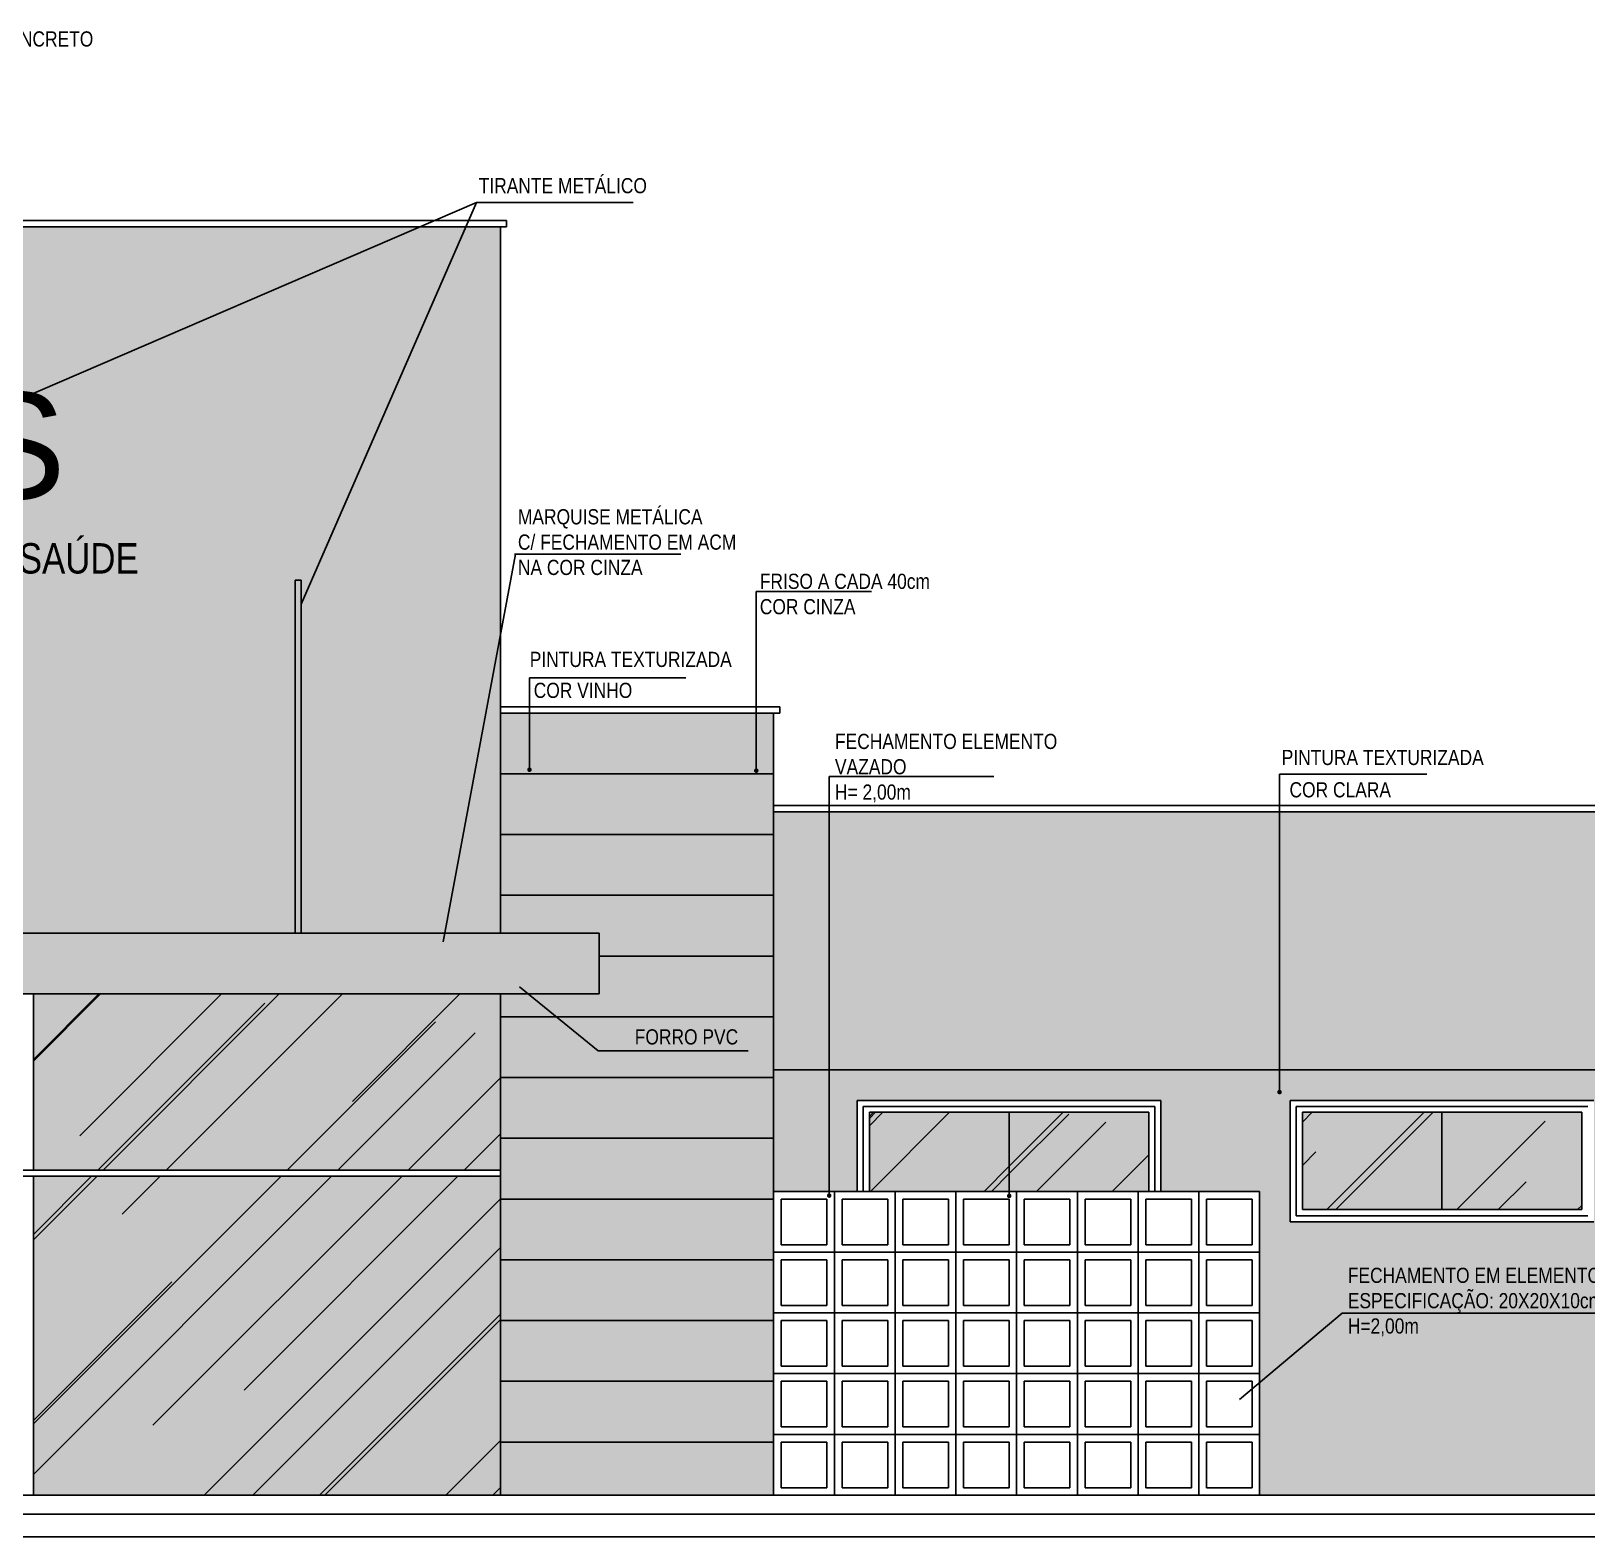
# Model space of a CAD drawing. Header units: inches. Extents: x 44775 to 44858.1, y 6760.4 to 6802.7.
# Drawn here: x 44803.11 to 44813.35, y 6792.74 to 6802.65 of the extents above; entities that cross this region are included whole.
import ezdxf

# ---------------------------------------------------------------- set-up
doc = ezdxf.new("R2010")
doc.units = ezdxf.units.IN
doc.header["$MEASUREMENT"] = 0
doc.layers.add('PA', color=7, linetype='Continuous')
doc.layers.add('PENA3', color=3, linetype='Continuous')
doc.styles.add('ARIAL', font='ARIALN.TTF')
doc.styles.add('ROMANS', font='romans.shx')
pattern_1 = [(45, (6.7237, 9.976), (0.712763635, 1.900703028), [12.6, -1.68, 4.2, -0.84]), (45, (7.2167, 11.063), (-1.383949392, 0.19601), [2.52, -0.2772, 5.04, -0.63]), (45, (6.51583, 10.77786), (2.690682724, 3.486602117), [6.72, -1.176, 3.36, -0.84])]

# ---------------------------------------------------------------- blocks, each defined once
blk = doc.blocks.new('_DOT')
at = {"color": 0, "linetype": 'ByBlock'}
blk.add_line((-0.5, 0), (-1, 0), dxfattribs=at)
at = {"color": 0, "linetype": 'ByBlock', "const_width": 0.5}
blk.add_lwpolyline([(-0.25, 0, 1), (0.25, 0, 1)], format="xyb", close=True, dxfattribs=at)

msp = doc.modelspace()

# ---------------------------------------------------------------- hatches: boundary and pattern name
at = {"true_color": 0x4f7538}
h = msp.add_hatch(color=87, dxfattribs=at)
h.dxf.hatch_style = 1
h.paths.add_polyline_path([(44806.2012, 6798.1628), (44806.2012, 6797.7628), (44807.9999, 6797.7628), (44807.9999, 6798.1628)])
h.paths.add_polyline_path([(44807.8856, 6797.7911, -1), (44807.8856, 6797.7761, -1)], flags=16)
h.paths.add_polyline_path([(44806.3926, 6797.7825, -1), (44806.3926, 6797.7975, -1)], flags=16)
h = msp.add_hatch()
h.set_pattern_fill('AR-RROOF', color=256, scale=0.84, angle=45)
h.set_pattern_definition(pattern_1)
h.paths.add_polyline_path([(44806.2012, 6796.3133), (44803.1266, 6796.3133), (44803.1266, 6795.1537), (44806.2012, 6795.1537)])
h = msp.add_hatch()
h.set_pattern_fill('AR-RROOF', color=256, scale=0.84, angle=45)
h.set_pattern_definition(pattern_1)
h.paths.add_polyline_path([(44809.551, 6795.5346), (44808.658, 6795.5346), (44808.6305, 6795.5071), (44808.6305, 6795.0141), (44808.7998, 6795.0141), (44809.551, 6795.0141)])
h = msp.add_hatch()
h.set_pattern_fill('AR-RROOF', color=256, scale=0.84, angle=45)
h.set_pattern_definition(pattern_1)
h.paths.add_polyline_path([(44810.4693, 6795.5346), (44809.551, 6795.5346), (44809.551, 6795.0141), (44809.5996, 6795.0141), (44809.9996, 6795.0141), (44810.4693, 6795.0141)])
h = msp.add_hatch()
h.set_pattern_fill('AR-RROOF', color=256, scale=0.84, angle=45)
h.set_pattern_definition(pattern_1)
h.paths.add_polyline_path([(44812.3992, 6795.5346), (44811.4808, 6795.5346), (44811.4808, 6794.8935), (44812.3992, 6794.8935)])
h = msp.add_hatch()
h.set_pattern_fill('AR-RROOF', color=256, scale=0.84, angle=45)
h.set_pattern_definition(pattern_1)
h.paths.add_polyline_path([(44813.3197, 6795.5346), (44812.3992, 6795.5346), (44812.3992, 6794.8935), (44813.3197, 6794.8935)])
h = msp.add_hatch()
h.set_pattern_fill('AR-RROOF', color=256, scale=0.84, angle=45)
h.set_pattern_definition(pattern_1)
h.paths.add_polyline_path([(44806.2012, 6795.1135), (44803.1266, 6795.1135), (44803.1266, 6793.0144), (44806.2012, 6793.0144)])
at = {"layer": 'PA', "true_color": 0xaca072}
h = msp.add_hatch(color=33, dxfattribs=at)
h.dxf.hatch_style = 1
h.paths.add_polyline_path([(44804.8491, 6799.0367), (44804.8893, 6799.0367), (44804.8893, 6798.8799), (44805.9753, 6801.3644), (44798.3527, 6801.3644), (44798.3527, 6798.1628), (44798.3527, 6796.7133), (44799.6647, 6796.7133), (44799.6647, 6799.0367), (44799.7049, 6799.0367), (44799.7049, 6796.7133), (44804.8491, 6796.7133)])
h.paths.add_polyline_path([(44799.5039, 6801.0497, -1), (44799.5039, 6801.0647, -1)], flags=16)
h = msp.add_hatch(color=33, dxfattribs=at)
h.dxf.hatch_style = 1
h.paths.add_polyline_path([(44806.2012, 6798.6755), (44806.2012, 6801.3644), (44805.9753, 6801.3644), (44804.8893, 6798.8799), (44804.8893, 6796.7133), (44805.8352, 6796.7133)])
at = {"layer": 'PA'}
h = msp.add_hatch(color=253, dxfattribs=at)
h.dxf.hatch_style = 1
h.paths.add_polyline_path([(44804.8893, 6799.0367), (44804.8491, 6799.0367), (44804.8491, 6796.7133), (44804.8893, 6796.7133)])
at = {"layer": 'PA', "true_color": 0xaca072}
h = msp.add_hatch(color=33, dxfattribs=at)
h.dxf.hatch_style = 1
h.paths.add_polyline_path([(44806.2012, 6798.1628), (44806.2012, 6798.6755), (44805.8352, 6796.7133), (44806.2012, 6796.7133)], flags=17)
at = {"layer": 'PA', "true_color": 0x4f7538}
h = msp.add_hatch(color=87, dxfattribs=at)
h.dxf.hatch_style = 1
h.paths.add_polyline_path([(44807.9999, 6797.7628), (44806.2012, 6797.7628), (44806.2012, 6797.3629), (44807.9999, 6797.3629)])
at = {"layer": 'PA', "true_color": 0xaca072}
h = msp.add_hatch(color=33, dxfattribs=at)
h.dxf.hatch_style = 1
h.paths.add_polyline_path([(44808.366, 6797.5132), (44807.9999, 6797.5132), (44807.9999, 6795.8139), (44808.366, 6795.8139)])
h = msp.add_hatch(color=33, dxfattribs=at)
h.dxf.hatch_style = 1
h.paths.add_polyline_path([(44811.3306, 6797.5132), (44808.366, 6797.5132), (44808.366, 6795.8139), (44811.3306, 6795.8139)])
h = msp.add_hatch(color=33, dxfattribs=at)
h.dxf.hatch_style = 1
h.paths.add_polyline_path([(44818.449, 6797.5132), (44814.511, 6797.5132), (44814.511, 6797.2359), (44814.511, 6797.2134, -1), (44814.511, 6797.1984, -1), (44814.511, 6797.2134), (44814.511, 6797.2359), (44814.511, 6797.5132), (44811.3306, 6797.5132), (44811.3306, 6795.8139), (44818.449, 6795.8139)])
at = {"layer": 'PA', "true_color": 0x4f7538}
h = msp.add_hatch(color=87, dxfattribs=at)
h.dxf.hatch_style = 1
h.paths.add_polyline_path([(44807.9999, 6797.3629), (44806.2012, 6797.3629), (44806.2012, 6796.963), (44807.9999, 6796.963)])
h = msp.add_hatch(color=87, dxfattribs=at)
h.dxf.hatch_style = 1
h.paths.add_polyline_path([(44807.9999, 6796.963), (44806.2012, 6796.963), (44806.2012, 6796.7133), (44806.8509, 6796.7133), (44806.8509, 6796.563), (44807.9999, 6796.563)])
at = {"layer": 'PA'}
h = msp.add_hatch(color=252, dxfattribs=at)
h.dxf.hatch_style = 1
h.paths.add_polyline_path([(44806.8509, 6796.7133), (44797.7031, 6796.7133), (44797.7031, 6796.3133), (44806.8509, 6796.3133)])
at = {"layer": 'PA', "true_color": 0x4f7538}
h = msp.add_hatch(color=87, dxfattribs=at)
h.dxf.hatch_style = 1
h.paths.add_polyline_path([(44807.9999, 6796.563), (44806.8509, 6796.563), (44806.8509, 6796.3133), (44806.2012, 6796.3133), (44806.2012, 6796.1631), (44807.9999, 6796.1631)])
at = {"layer": 'PA', "true_color": 0xb8c9d1}
h = msp.add_hatch(color=9, dxfattribs=at)
h.dxf.hatch_style = 1
h.paths.add_polyline_path([(44806.2012, 6796.3133), (44803.1266, 6796.3133), (44803.1266, 6795.1537), (44806.2012, 6795.1537)])
at = {"layer": 'PA', "true_color": 0x4f7538}
h = msp.add_hatch(color=87, dxfattribs=at)
h.dxf.hatch_style = 1
h.paths.add_polyline_path([(44807.9999, 6796.1631), (44806.2012, 6796.1631), (44806.2012, 6795.7632), (44807.9999, 6795.7632)])
h = msp.add_hatch(color=87, dxfattribs=at)
h.dxf.hatch_style = 1
h.paths.add_polyline_path([(44807.9999, 6795.7632), (44806.2012, 6795.7632), (44806.2012, 6795.3632), (44807.9999, 6795.3632)])
at = {"layer": 'PA', "true_color": 0xd1cfbd}
h = msp.add_hatch(color=9, dxfattribs=at)
h.dxf.hatch_style = 1
h.paths.add_polyline_path([(44808.366, 6795.8139), (44807.9999, 6795.8139), (44807.9999, 6795.0141), (44808.366, 6795.0141), (44808.366, 6795.0395)])
h = msp.add_hatch(color=9, dxfattribs=at)
h.dxf.hatch_style = 1
h.paths.add_polyline_path([(44818.449, 6795.8139), (44815.0993, 6795.8139), (44815.0993, 6795.414), (44814.0984, 6795.414), (44814.0984, 6795.8139), (44811.3306, 6795.8139), (44811.3306, 6795.6976), (44811.3306, 6795.6751, -1), (44811.3306, 6795.6601, -1), (44811.3306, 6795.6751), (44811.3306, 6795.6976), (44811.3306, 6795.8139), (44808.366, 6795.8139), (44808.366, 6795.0141), (44808.3998, 6795.0141), (44808.5501, 6795.0141), (44808.5501, 6795.6129), (44810.5497, 6795.6129), (44810.5497, 6795.0141), (44810.7994, 6795.0141), (44811.1994, 6795.0141), (44811.1994, 6794.6141), (44811.1994, 6793.0144), (44818.449, 6793.0144)])
h.paths.add_polyline_path([(44814.0984, 6794.813), (44814.0984, 6795.213), (44815.0993, 6795.213), (44815.0993, 6794.813)], flags=16)
h.paths.add_polyline_path([(44814.1386, 6794.8533), (44814.1386, 6795.1728), (44815.0591, 6795.1728), (44815.0591, 6794.8533)], flags=0)
h.paths.add_polyline_path([(44814.1788, 6794.8935), (44814.1788, 6795.1347), (44815.0189, 6795.1347), (44815.0189, 6794.8935)], flags=0)
h.paths.add_polyline_path([(44813.4001, 6794.813), (44811.4004, 6794.813), (44811.4004, 6795.6129), (44813.4001, 6795.6129)], flags=16)
h.paths.add_polyline_path([(44813.3599, 6794.8533), (44811.4406, 6794.8533), (44811.4406, 6795.5727), (44813.3599, 6795.5727)], flags=0)
h.paths.add_polyline_path([(44813.3197, 6794.8935), (44811.4808, 6794.8935), (44811.4808, 6795.5346), (44813.3197, 6795.5346)], flags=0)
h.paths.add_polyline_path([(44813.3197, 6794.8935), (44812.3992, 6794.8935), (44811.4808, 6794.8935), (44811.4808, 6795.5346), (44812.3992, 6795.5346), (44813.3197, 6795.5346)], flags=0)
h.paths.add_polyline_path([(44815.8992, 6794.813), (44815.8992, 6795.6129), (44817.8988, 6795.6129), (44817.8988, 6794.813)], flags=16)
h.paths.add_polyline_path([(44815.9394, 6794.8533), (44815.9394, 6795.5727), (44817.8586, 6795.5727), (44817.8586, 6794.8533)], flags=0)
h.paths.add_polyline_path([(44815.9796, 6794.8935), (44815.9796, 6795.5346), (44817.8184, 6795.5346), (44817.8184, 6794.8935)], flags=0)
h.paths.add_polyline_path([(44815.9796, 6794.8935), (44815.9796, 6795.5346), (44816.8979, 6795.5346), (44817.8184, 6795.5346), (44817.8184, 6794.8935), (44816.8979, 6794.8935)], flags=0)
at = {"layer": 'PA', "true_color": 0xb8c9d1}
h = msp.add_hatch(color=9, dxfattribs=at)
h.dxf.hatch_style = 1
h.paths.add_polyline_path([(44809.551, 6795.5346), (44808.658, 6795.5346), (44808.6305, 6795.5071), (44808.6305, 6795.0141), (44808.7998, 6795.0141), (44809.551, 6795.0141)])
h = msp.add_hatch(color=9, dxfattribs=at)
h.dxf.hatch_style = 1
h.paths.add_polyline_path([(44810.4693, 6795.5346), (44809.551, 6795.5346), (44809.551, 6795.0141), (44809.5996, 6795.0141), (44809.9996, 6795.0141), (44810.4693, 6795.0141)])
h = msp.add_hatch(color=9, dxfattribs=at)
h.dxf.hatch_style = 1
h.paths.add_polyline_path([(44812.3992, 6795.5346), (44811.4808, 6795.5346), (44811.4808, 6794.8935), (44812.3992, 6794.8935)])
h = msp.add_hatch(color=9, dxfattribs=at)
h.dxf.hatch_style = 1
h.paths.add_polyline_path([(44813.3197, 6795.5346), (44812.3992, 6795.5346), (44812.3992, 6794.8935), (44813.3197, 6794.8935)])
at = {"layer": 'PA', "true_color": 0x4f7538}
h = msp.add_hatch(color=87, dxfattribs=at)
h.dxf.hatch_style = 1
h.paths.add_polyline_path([(44807.9999, 6795.3632), (44806.2012, 6795.3632), (44806.2012, 6794.9633), (44807.9999, 6794.9633), (44807.9999, 6795.0141)])
at = {"layer": 'PA', "true_color": 0xb8c9d1}
h = msp.add_hatch(color=9, dxfattribs=at)
h.dxf.hatch_style = 1
h.paths.add_polyline_path([(44806.2012, 6795.1135), (44803.1266, 6795.1135), (44803.1266, 6793.0144), (44806.2012, 6793.0144)])
at = {"layer": 'PA', "true_color": 0x4f7538}
h = msp.add_hatch(color=87, dxfattribs=at)
h.dxf.hatch_style = 1
h.paths.add_polyline_path([(44807.9999, 6794.9633), (44806.2012, 6794.9633), (44806.2012, 6794.5634), (44807.9999, 6794.5634), (44807.9999, 6794.6141)])
h = msp.add_hatch(color=87, dxfattribs=at)
h.dxf.hatch_style = 1
h.paths.add_polyline_path([(44807.9999, 6794.5634), (44806.2012, 6794.5634), (44806.2012, 6794.1634), (44807.9999, 6794.1634), (44807.9999, 6794.2142)])
h = msp.add_hatch(color=87, dxfattribs=at)
h.dxf.hatch_style = 1
h.paths.add_polyline_path([(44807.9999, 6794.1634), (44806.2012, 6794.1634), (44806.2012, 6793.7635), (44807.9999, 6793.7635), (44807.9999, 6793.8143)])
h = msp.add_hatch(color=87, dxfattribs=at)
h.dxf.hatch_style = 1
h.paths.add_polyline_path([(44807.9999, 6793.7635), (44806.2012, 6793.7635), (44806.2012, 6793.3635), (44807.9999, 6793.3635), (44807.9999, 6793.4143)])
h = msp.add_hatch(color=87, dxfattribs=at)
h.dxf.hatch_style = 1
h.paths.add_polyline_path([(44807.9999, 6793.3635), (44806.2012, 6793.3635), (44806.2012, 6793.0144), (44807.9999, 6793.0144)])

# ---------------------------------------------------------------- linework, layer by layer
for p, q in [((44806.3265, 6796.3604), (44806.8444, 6795.9394)), ((44806.8444, 6795.9394), (44807.4171, 6795.9394)), ((44807.4171, 6795.9394), (44807.8329, 6795.9394))]:
    msp.add_line(p, q)
at = {"color": 3}
msp.add_lwpolyline([(44798.3127, 6801.3644), (44806.2412, 6801.3644), (44806.2412, 6801.4044), (44798.3127, 6801.4044)], close=True, dxfattribs=at)
at = {"layer": 'PA', "color": 7}
for p, q in [((44799.7303, 6798.8061), (44806.0446, 6801.5231)), ((44804.8893, 6798.8799), (44806.0446, 6801.5231)), ((44806.0446, 6801.5231), (44807.0752, 6801.5231)), ((44806.0446, 6801.5231), (44807.0752, 6801.5231)), ((44805.8246, 6796.6563), (44806.3007, 6799.2088)), ((44804.8893, 6799.0367), (44804.8491, 6799.0367)), ((44804.8491, 6799.0367), (44804.8491, 6796.7133)), ((44804.8893, 6796.7133), (44804.8893, 6799.0367)), ((44806.3926, 6797.82), (44806.3926, 6798.3956)), ((44806.3926, 6798.3956), (44807.4231, 6798.3956)), ((44808.366, 6795.0395), (44808.366, 6797.7459)), ((44811.3306, 6795.6976), (44811.3306, 6797.7607)), ((44804.8491, 6796.7133), (44804.8893, 6796.7133)), ((44803.1266, 6796.3133), (44803.1266, 6795.1537)), ((44808.5501, 6795.0141), (44808.5501, 6795.6129)), ((44808.5501, 6795.6129), (44810.5497, 6795.6129)), ((44808.5903, 6795.0141), (44808.5903, 6795.5727)), ((44808.5903, 6795.5727), (44810.5095, 6795.5727)), ((44810.5095, 6795.5727), (44810.5095, 6795.0141)), ((44810.5497, 6795.6129), (44810.5497, 6795.0141)), ((44811.4004, 6795.6129), (44813.4001, 6795.6129)), ((44811.4004, 6794.813), (44811.4004, 6795.6129)), ((44808.6305, 6795.0141), (44808.6305, 6795.5346)), ((44808.6305, 6795.5346), (44810.4693, 6795.5346)), ((44810.4693, 6795.5346), (44810.4693, 6795.0141)), ((44803.0462, 6795.1537), (44806.2012, 6795.1537)), ((44803.0462, 6795.1135), (44806.2012, 6795.1135)), ((44803.1266, 6795.1135), (44803.1266, 6793.0144)), ((44808.366, 6795.0162), (44808.366, 6795.0395)), ((44813.4001, 6794.813), (44811.4004, 6794.813)), ((44811.0664, 6793.6439), (44811.7423, 6794.2115)), ((44806.7577, 6793.0144), (44807.0074, 6793.0144))]:
    msp.add_line(p, q, dxfattribs=at)
at = {"layer": 'PA', "color": 134, "true_color": 0x21a196}
for p, q in [((44798.3527, 6801.3644), (44806.2012, 6801.3644)), ((44806.2012, 6801.3644), (44806.2012, 6799.0367)), ((44806.2012, 6801.3644), (44806.2012, 6799.0367)), ((44804.8491, 6799.0367), (44804.8491, 6796.7133)), ((44804.8491, 6799.0367), (44804.8491, 6796.7133)), ((44804.8893, 6799.0367), (44804.8893, 6798.1628)), ((44806.2012, 6799.0367), (44806.2012, 6798.1628)), ((44806.2012, 6799.0367), (44806.2012, 6798.1628)), ((44804.8893, 6798.1628), (44804.8893, 6796.7133)), ((44806.2012, 6798.1628), (44806.2012, 6796.7133)), ((44806.2012, 6798.1628), (44806.2012, 6796.7133)), ((44807.9999, 6797.5132), (44807.9999, 6795.8139)), ((44807.9999, 6797.5132), (44818.449, 6797.5132)), ((44799.7049, 6796.7133), (44804.8491, 6796.7133)), ((44804.8893, 6796.7133), (44806.2012, 6796.7133)), ((44807.9999, 6795.8139), (44818.449, 6795.8139))]:
    msp.add_line(p, q, dxfattribs=at)
at = {"layer": 'PA'}
for p, q in [((44806.2935, 6799.2088), (44807.3884, 6799.2088)), ((44807.8856, 6798.962), (44808.644, 6798.962)), ((44808.366, 6797.7459), (44809.4501, 6797.7459)), ((44811.3306, 6797.7607), (44812.3002, 6797.7607)), ((44811.7423, 6794.2115), (44813.8544, 6794.2115))]:
    msp.add_line(p, q, dxfattribs=at)
at = {"layer": 'PA', "color": 0}
for p, q in [((44807.8856, 6797.8136), (44807.8856, 6798.962)), ((44818.449, 6797.5132), (44807.9999, 6797.5132)), ((44818.449, 6795.8139), (44807.9999, 6795.8139)), ((44811.4406, 6795.5727), (44813.3599, 6795.5727)), ((44811.4406, 6794.8533), (44811.4406, 6795.5727)), ((44808.6305, 6795.5071), (44808.658, 6795.5346)), ((44809.551, 6795.5346), (44809.551, 6795.0141)), ((44811.4808, 6795.5346), (44813.3197, 6795.5346)), ((44811.4808, 6794.8935), (44811.4808, 6795.5346)), ((44812.3992, 6795.5346), (44812.3992, 6794.8935)), ((44813.3197, 6795.5346), (44813.3197, 6794.8935)), ((44807.9999, 6795.0141), (44808.3998, 6795.0141)), ((44807.9999, 6794.6141), (44807.9999, 6795.0141)), ((44808.0507, 6794.9633), (44808.3511, 6794.9633)), ((44808.0507, 6794.6628), (44808.0507, 6794.9633)), ((44808.3511, 6794.9633), (44808.3511, 6794.6628)), ((44808.3998, 6795.0141), (44808.3998, 6794.6141)), ((44808.3998, 6795.0141), (44808.7998, 6795.0141)), ((44808.3998, 6794.6141), (44808.3998, 6795.0141)), ((44808.4506, 6794.9633), (44808.7511, 6794.9633)), ((44808.4506, 6794.6628), (44808.4506, 6794.9633)), ((44808.7511, 6794.9633), (44808.7511, 6794.6628)), ((44808.7998, 6795.0141), (44808.7998, 6794.6141)), ((44808.7998, 6795.0141), (44809.1997, 6795.0141)), ((44808.7998, 6794.6141), (44808.7998, 6795.0141)), ((44808.8505, 6794.9633), (44809.151, 6794.9633)), ((44808.8505, 6794.6628), (44808.8505, 6794.9633)), ((44809.151, 6794.9633), (44809.151, 6794.6628)), ((44809.1997, 6795.0141), (44809.1997, 6794.6141)), ((44809.1997, 6795.0141), (44809.5996, 6795.0141)), ((44809.1997, 6794.6141), (44809.1997, 6795.0141)), ((44809.2505, 6794.9633), (44809.551, 6794.9633)), ((44809.2505, 6794.6628), (44809.2505, 6794.9633)), ((44809.551, 6794.9633), (44809.551, 6794.6628)), ((44809.5996, 6795.0141), (44809.5996, 6794.6141)), ((44809.5996, 6795.0141), (44809.9996, 6795.0141)), ((44809.5996, 6794.6141), (44809.5996, 6795.0141)), ((44809.6504, 6794.9633), (44809.9509, 6794.9633)), ((44809.6504, 6794.6628), (44809.6504, 6794.9633)), ((44809.9509, 6794.9633), (44809.9509, 6794.6628)), ((44809.9996, 6795.0141), (44809.9996, 6794.6141)), ((44809.9996, 6795.0141), (44810.3995, 6795.0141)), ((44809.9996, 6794.6141), (44809.9996, 6795.0141)), ((44810.0503, 6794.9633), (44810.3508, 6794.9633)), ((44810.0503, 6794.6628), (44810.0503, 6794.9633)), ((44810.3508, 6794.9633), (44810.3508, 6794.6628)), ((44810.3995, 6795.0141), (44810.3995, 6794.6141)), ((44810.3995, 6795.0141), (44810.7994, 6795.0141)), ((44810.3995, 6794.6141), (44810.3995, 6795.0141)), ((44810.4503, 6794.9633), (44810.7508, 6794.9633)), ((44810.4503, 6794.6628), (44810.4503, 6794.9633)), ((44810.7508, 6794.9633), (44810.7508, 6794.6628)), ((44810.7994, 6795.0141), (44810.7994, 6794.6141)), ((44810.7994, 6795.0141), (44811.1994, 6795.0141)), ((44810.7994, 6794.6141), (44810.7994, 6795.0141)), ((44810.8502, 6794.9633), (44811.1507, 6794.9633)), ((44810.8502, 6794.6628), (44810.8502, 6794.9633)), ((44811.1507, 6794.9633), (44811.1507, 6794.6628)), ((44811.1994, 6795.0141), (44811.1994, 6794.6141)), ((44813.3599, 6794.8533), (44811.4406, 6794.8533)), ((44813.3197, 6794.8935), (44811.4808, 6794.8935)), ((44808.3511, 6794.6628), (44808.0507, 6794.6628)), ((44808.7511, 6794.6628), (44808.4506, 6794.6628)), ((44809.151, 6794.6628), (44808.8505, 6794.6628)), ((44809.551, 6794.6628), (44809.2505, 6794.6628)), ((44809.9509, 6794.6628), (44809.6504, 6794.6628)), ((44810.3508, 6794.6628), (44810.0503, 6794.6628)), ((44810.7508, 6794.6628), (44810.4503, 6794.6628)), ((44811.1507, 6794.6628), (44810.8502, 6794.6628)), ((44808.3998, 6794.6141), (44807.9999, 6794.6141)), ((44807.9999, 6794.6141), (44808.3998, 6794.6141)), ((44807.9999, 6794.2142), (44807.9999, 6794.6141)), ((44808.0507, 6794.5634), (44808.3511, 6794.5634)), ((44808.0507, 6794.2629), (44808.0507, 6794.5634)), ((44808.3511, 6794.5634), (44808.3511, 6794.2629)), ((44808.3998, 6794.6141), (44808.3998, 6794.2142)), ((44808.7998, 6794.6141), (44808.3998, 6794.6141)), ((44808.3998, 6794.6141), (44808.7998, 6794.6141)), ((44808.3998, 6794.2142), (44808.3998, 6794.6141)), ((44808.4506, 6794.5634), (44808.7511, 6794.5634)), ((44808.4506, 6794.2629), (44808.4506, 6794.5634)), ((44808.7511, 6794.5634), (44808.7511, 6794.2629)), ((44808.7998, 6794.6141), (44808.7998, 6794.2142)), ((44809.1997, 6794.6141), (44808.7998, 6794.6141)), ((44808.7998, 6794.6141), (44809.1997, 6794.6141)), ((44808.7998, 6794.2142), (44808.7998, 6794.6141)), ((44808.8505, 6794.5634), (44809.151, 6794.5634)), ((44808.8505, 6794.2629), (44808.8505, 6794.5634)), ((44809.151, 6794.5634), (44809.151, 6794.2629)), ((44809.1997, 6794.6141), (44809.1997, 6794.2142)), ((44809.5996, 6794.6141), (44809.1997, 6794.6141)), ((44809.1997, 6794.6141), (44809.5996, 6794.6141)), ((44809.1997, 6794.2142), (44809.1997, 6794.6141)), ((44809.2505, 6794.5634), (44809.551, 6794.5634)), ((44809.2505, 6794.2629), (44809.2505, 6794.5634)), ((44809.551, 6794.5634), (44809.551, 6794.2629)), ((44809.5996, 6794.6141), (44809.5996, 6794.2142)), ((44809.9996, 6794.6141), (44809.5996, 6794.6141)), ((44809.5996, 6794.6141), (44809.9996, 6794.6141)), ((44809.5996, 6794.2142), (44809.5996, 6794.6141)), ((44809.6504, 6794.5634), (44809.9509, 6794.5634)), ((44809.6504, 6794.2629), (44809.6504, 6794.5634)), ((44809.9509, 6794.5634), (44809.9509, 6794.2629)), ((44809.9996, 6794.6141), (44809.9996, 6794.2142)), ((44810.3995, 6794.6141), (44809.9996, 6794.6141)), ((44809.9996, 6794.6141), (44810.3995, 6794.6141)), ((44809.9996, 6794.2142), (44809.9996, 6794.6141)), ((44810.0503, 6794.5634), (44810.3508, 6794.5634)), ((44810.0503, 6794.2629), (44810.0503, 6794.5634)), ((44810.3508, 6794.5634), (44810.3508, 6794.2629)), ((44810.3995, 6794.6141), (44810.3995, 6794.2142)), ((44810.7994, 6794.6141), (44810.3995, 6794.6141)), ((44810.3995, 6794.6141), (44810.7994, 6794.6141)), ((44810.3995, 6794.2142), (44810.3995, 6794.6141)), ((44810.4503, 6794.5634), (44810.7508, 6794.5634)), ((44810.4503, 6794.2629), (44810.4503, 6794.5634)), ((44810.7508, 6794.5634), (44810.7508, 6794.2629)), ((44810.7994, 6794.6141), (44810.7994, 6794.2142)), ((44811.1994, 6794.6141), (44810.7994, 6794.6141)), ((44810.7994, 6794.6141), (44811.1994, 6794.6141)), ((44810.7994, 6794.2142), (44810.7994, 6794.6141)), ((44810.8502, 6794.5634), (44811.1507, 6794.5634)), ((44810.8502, 6794.2629), (44810.8502, 6794.5634)), ((44811.1507, 6794.5634), (44811.1507, 6794.2629)), ((44811.1994, 6794.6141), (44811.1994, 6794.2142)), ((44808.3998, 6794.2142), (44807.9999, 6794.2142)), ((44807.9999, 6794.2142), (44808.3998, 6794.2142)), ((44807.9999, 6793.8143), (44807.9999, 6794.2142)), ((44808.3511, 6794.2629), (44808.0507, 6794.2629)), ((44808.3998, 6794.2142), (44808.3998, 6793.8143)), ((44808.7998, 6794.2142), (44808.3998, 6794.2142)), ((44808.3998, 6794.2142), (44808.7998, 6794.2142)), ((44808.3998, 6793.8143), (44808.3998, 6794.2142)), ((44808.7511, 6794.2629), (44808.4506, 6794.2629)), ((44808.7998, 6794.2142), (44808.7998, 6793.8143)), ((44809.1997, 6794.2142), (44808.7998, 6794.2142)), ((44808.7998, 6794.2142), (44809.1997, 6794.2142)), ((44808.7998, 6793.8143), (44808.7998, 6794.2142)), ((44809.151, 6794.2629), (44808.8505, 6794.2629)), ((44809.1997, 6794.2142), (44809.1997, 6793.8143)), ((44809.5996, 6794.2142), (44809.1997, 6794.2142)), ((44809.1997, 6794.2142), (44809.5996, 6794.2142)), ((44809.1997, 6793.8143), (44809.1997, 6794.2142)), ((44809.551, 6794.2629), (44809.2505, 6794.2629)), ((44809.5996, 6794.2142), (44809.5996, 6793.8143)), ((44809.9996, 6794.2142), (44809.5996, 6794.2142)), ((44809.5996, 6794.2142), (44809.9996, 6794.2142)), ((44809.5996, 6793.8143), (44809.5996, 6794.2142)), ((44809.9509, 6794.2629), (44809.6504, 6794.2629)), ((44809.9996, 6794.2142), (44809.9996, 6793.8143)), ((44810.3995, 6794.2142), (44809.9996, 6794.2142)), ((44809.9996, 6794.2142), (44810.3995, 6794.2142)), ((44809.9996, 6793.8143), (44809.9996, 6794.2142)), ((44810.3508, 6794.2629), (44810.0503, 6794.2629)), ((44810.3995, 6794.2142), (44810.3995, 6793.8143)), ((44810.7994, 6794.2142), (44810.3995, 6794.2142)), ((44810.3995, 6794.2142), (44810.7994, 6794.2142)), ((44810.3995, 6793.8143), (44810.3995, 6794.2142)), ((44810.7508, 6794.2629), (44810.4503, 6794.2629)), ((44810.7994, 6794.2142), (44810.7994, 6793.8143)), ((44811.1994, 6794.2142), (44810.7994, 6794.2142)), ((44810.7994, 6794.2142), (44811.1994, 6794.2142)), ((44810.7994, 6793.8143), (44810.7994, 6794.2142)), ((44811.1507, 6794.2629), (44810.8502, 6794.2629)), ((44811.1994, 6794.2142), (44811.1994, 6793.8143)), ((44808.0507, 6794.1634), (44808.3511, 6794.1634)), ((44808.0507, 6793.8629), (44808.0507, 6794.1634)), ((44808.3511, 6794.1634), (44808.3511, 6793.8629)), ((44808.4506, 6794.1634), (44808.7511, 6794.1634)), ((44808.4506, 6793.8629), (44808.4506, 6794.1634)), ((44808.7511, 6794.1634), (44808.7511, 6793.8629)), ((44808.8505, 6794.1634), (44809.151, 6794.1634)), ((44808.8505, 6793.8629), (44808.8505, 6794.1634)), ((44809.151, 6794.1634), (44809.151, 6793.8629)), ((44809.2505, 6794.1634), (44809.551, 6794.1634)), ((44809.2505, 6793.8629), (44809.2505, 6794.1634)), ((44809.551, 6794.1634), (44809.551, 6793.8629)), ((44809.6504, 6794.1634), (44809.9509, 6794.1634)), ((44809.6504, 6793.8629), (44809.6504, 6794.1634)), ((44809.9509, 6794.1634), (44809.9509, 6793.8629)), ((44810.0503, 6794.1634), (44810.3508, 6794.1634)), ((44810.0503, 6793.8629), (44810.0503, 6794.1634)), ((44810.3508, 6794.1634), (44810.3508, 6793.8629)), ((44810.4503, 6794.1634), (44810.7508, 6794.1634)), ((44810.4503, 6793.8629), (44810.4503, 6794.1634)), ((44810.7508, 6794.1634), (44810.7508, 6793.8629)), ((44810.8502, 6794.1634), (44811.1507, 6794.1634)), ((44810.8502, 6793.8629), (44810.8502, 6794.1634)), ((44811.1507, 6794.1634), (44811.1507, 6793.8629)), ((44808.3998, 6793.8143), (44807.9999, 6793.8143)), ((44807.9999, 6793.8143), (44808.3998, 6793.8143)), ((44807.9999, 6793.4143), (44807.9999, 6793.8143)), ((44808.3511, 6793.8629), (44808.0507, 6793.8629)), ((44808.3998, 6793.8143), (44808.3998, 6793.4143)), ((44808.7998, 6793.8143), (44808.3998, 6793.8143)), ((44808.3998, 6793.8143), (44808.7998, 6793.8143)), ((44808.3998, 6793.4143), (44808.3998, 6793.8143)), ((44808.7511, 6793.8629), (44808.4506, 6793.8629)), ((44808.7998, 6793.8143), (44808.7998, 6793.4143)), ((44809.1997, 6793.8143), (44808.7998, 6793.8143)), ((44808.7998, 6793.8143), (44809.1997, 6793.8143)), ((44808.7998, 6793.4143), (44808.7998, 6793.8143)), ((44809.151, 6793.8629), (44808.8505, 6793.8629)), ((44809.1997, 6793.8143), (44809.1997, 6793.4143)), ((44809.5996, 6793.8143), (44809.1997, 6793.8143)), ((44809.1997, 6793.8143), (44809.5996, 6793.8143)), ((44809.1997, 6793.4143), (44809.1997, 6793.8143)), ((44809.551, 6793.8629), (44809.2505, 6793.8629)), ((44809.5996, 6793.8143), (44809.5996, 6793.4143)), ((44809.9996, 6793.8143), (44809.5996, 6793.8143)), ((44809.5996, 6793.8143), (44809.9996, 6793.8143)), ((44809.5996, 6793.4143), (44809.5996, 6793.8143)), ((44809.9509, 6793.8629), (44809.6504, 6793.8629)), ((44809.9996, 6793.8143), (44809.9996, 6793.4143)), ((44810.3995, 6793.8143), (44809.9996, 6793.8143)), ((44809.9996, 6793.8143), (44810.3995, 6793.8143)), ((44809.9996, 6793.4143), (44809.9996, 6793.8143)), ((44810.3508, 6793.8629), (44810.0503, 6793.8629)), ((44810.3995, 6793.8143), (44810.3995, 6793.4143)), ((44810.7994, 6793.8143), (44810.3995, 6793.8143)), ((44810.3995, 6793.8143), (44810.7994, 6793.8143)), ((44810.3995, 6793.4143), (44810.3995, 6793.8143)), ((44810.7508, 6793.8629), (44810.4503, 6793.8629)), ((44810.7994, 6793.8143), (44810.7994, 6793.4143)), ((44811.1994, 6793.8143), (44810.7994, 6793.8143)), ((44810.7994, 6793.8143), (44811.1994, 6793.8143)), ((44810.7994, 6793.4143), (44810.7994, 6793.8143)), ((44811.1507, 6793.8629), (44810.8502, 6793.8629)), ((44811.1994, 6793.8143), (44811.1994, 6793.4143)), ((44808.0507, 6793.7635), (44808.3511, 6793.7635)), ((44808.0507, 6793.463), (44808.0507, 6793.7635)), ((44808.3511, 6793.7635), (44808.3511, 6793.463)), ((44808.4506, 6793.7635), (44808.7511, 6793.7635)), ((44808.4506, 6793.463), (44808.4506, 6793.7635)), ((44808.7511, 6793.7635), (44808.7511, 6793.463)), ((44808.8505, 6793.7635), (44809.151, 6793.7635)), ((44808.8505, 6793.463), (44808.8505, 6793.7635)), ((44809.151, 6793.7635), (44809.151, 6793.463)), ((44809.2505, 6793.7635), (44809.551, 6793.7635)), ((44809.2505, 6793.463), (44809.2505, 6793.7635)), ((44809.551, 6793.7635), (44809.551, 6793.463)), ((44809.6504, 6793.7635), (44809.9509, 6793.7635)), ((44809.6504, 6793.463), (44809.6504, 6793.7635)), ((44809.9509, 6793.7635), (44809.9509, 6793.463)), ((44810.0503, 6793.7635), (44810.3508, 6793.7635)), ((44810.0503, 6793.463), (44810.0503, 6793.7635)), ((44810.3508, 6793.7635), (44810.3508, 6793.463)), ((44810.4503, 6793.7635), (44810.7508, 6793.7635)), ((44810.4503, 6793.463), (44810.4503, 6793.7635)), ((44810.7508, 6793.7635), (44810.7508, 6793.463)), ((44810.8502, 6793.7635), (44811.1507, 6793.7635)), ((44810.8502, 6793.463), (44810.8502, 6793.7635)), ((44811.1507, 6793.7635), (44811.1507, 6793.463)), ((44808.3998, 6793.4143), (44807.9999, 6793.4143)), ((44807.9999, 6793.4143), (44808.3998, 6793.4143)), ((44807.9999, 6793.0144), (44807.9999, 6793.4143)), ((44808.3511, 6793.463), (44808.0507, 6793.463)), ((44808.3998, 6793.4143), (44808.3998, 6793.0144)), ((44808.7998, 6793.4143), (44808.3998, 6793.4143)), ((44808.3998, 6793.4143), (44808.7998, 6793.4143)), ((44808.3998, 6793.0144), (44808.3998, 6793.4143)), ((44808.7511, 6793.463), (44808.4506, 6793.463)), ((44808.7998, 6793.4143), (44808.7998, 6793.0144)), ((44809.1997, 6793.4143), (44808.7998, 6793.4143)), ((44808.7998, 6793.4143), (44809.1997, 6793.4143)), ((44808.7998, 6793.0144), (44808.7998, 6793.4143)), ((44809.151, 6793.463), (44808.8505, 6793.463)), ((44809.1997, 6793.4143), (44809.1997, 6793.0144)), ((44809.5996, 6793.4143), (44809.1997, 6793.4143)), ((44809.1997, 6793.4143), (44809.5996, 6793.4143)), ((44809.1997, 6793.0144), (44809.1997, 6793.4143)), ((44809.551, 6793.463), (44809.2505, 6793.463)), ((44809.5996, 6793.4143), (44809.5996, 6793.0144)), ((44809.9996, 6793.4143), (44809.5996, 6793.4143)), ((44809.5996, 6793.4143), (44809.9996, 6793.4143)), ((44809.5996, 6793.0144), (44809.5996, 6793.4143)), ((44809.9509, 6793.463), (44809.6504, 6793.463)), ((44809.9996, 6793.4143), (44809.9996, 6793.0144)), ((44810.3995, 6793.4143), (44809.9996, 6793.4143)), ((44809.9996, 6793.4143), (44810.3995, 6793.4143)), ((44809.9996, 6793.0144), (44809.9996, 6793.4143)), ((44810.3508, 6793.463), (44810.0503, 6793.463)), ((44810.3995, 6793.4143), (44810.3995, 6793.0144)), ((44810.7994, 6793.4143), (44810.3995, 6793.4143)), ((44810.3995, 6793.4143), (44810.7994, 6793.4143)), ((44810.3995, 6793.0144), (44810.3995, 6793.4143)), ((44810.7508, 6793.463), (44810.4503, 6793.463)), ((44810.7994, 6793.4143), (44810.7994, 6793.0144)), ((44811.1994, 6793.4143), (44810.7994, 6793.4143)), ((44810.7994, 6793.4143), (44811.1994, 6793.4143)), ((44810.7994, 6793.0144), (44810.7994, 6793.4143)), ((44811.1507, 6793.463), (44810.8502, 6793.463)), ((44811.1994, 6793.4143), (44811.1994, 6793.0144)), ((44808.0507, 6793.3635), (44808.3511, 6793.3635)), ((44808.0507, 6793.0631), (44808.0507, 6793.3635)), ((44808.3511, 6793.3635), (44808.3511, 6793.0631)), ((44808.4506, 6793.3635), (44808.7511, 6793.3635)), ((44808.4506, 6793.0631), (44808.4506, 6793.3635)), ((44808.7511, 6793.3635), (44808.7511, 6793.0631)), ((44808.8505, 6793.3635), (44809.151, 6793.3635)), ((44808.8505, 6793.0631), (44808.8505, 6793.3635)), ((44809.151, 6793.3635), (44809.151, 6793.0631)), ((44809.2505, 6793.3635), (44809.551, 6793.3635)), ((44809.2505, 6793.0631), (44809.2505, 6793.3635)), ((44809.551, 6793.3635), (44809.551, 6793.0631)), ((44809.6504, 6793.3635), (44809.9509, 6793.3635)), ((44809.6504, 6793.0631), (44809.6504, 6793.3635)), ((44809.9509, 6793.3635), (44809.9509, 6793.0631)), ((44810.0503, 6793.3635), (44810.3508, 6793.3635)), ((44810.0503, 6793.0631), (44810.0503, 6793.3635)), ((44810.3508, 6793.3635), (44810.3508, 6793.0631)), ((44810.4503, 6793.3635), (44810.7508, 6793.3635)), ((44810.4503, 6793.0631), (44810.4503, 6793.3635)), ((44810.7508, 6793.3635), (44810.7508, 6793.0631)), ((44810.8502, 6793.3635), (44811.1507, 6793.3635)), ((44810.8502, 6793.0631), (44810.8502, 6793.3635)), ((44811.1507, 6793.3635), (44811.1507, 6793.0631)), ((44818.449, 6793.0144), (44785.3072, 6793.0144)), ((44808.3998, 6793.0144), (44807.9999, 6793.0144)), ((44808.3511, 6793.0631), (44808.0507, 6793.0631)), ((44808.7998, 6793.0144), (44808.3998, 6793.0144)), ((44808.7511, 6793.0631), (44808.4506, 6793.0631)), ((44809.1997, 6793.0144), (44808.7998, 6793.0144)), ((44809.151, 6793.0631), (44808.8505, 6793.0631)), ((44809.5996, 6793.0144), (44809.1997, 6793.0144)), ((44809.551, 6793.0631), (44809.2505, 6793.0631)), ((44809.9996, 6793.0144), (44809.5996, 6793.0144)), ((44809.9509, 6793.0631), (44809.6504, 6793.0631)), ((44810.3995, 6793.0144), (44809.9996, 6793.0144)), ((44810.3508, 6793.0631), (44810.0503, 6793.0631)), ((44810.7994, 6793.0144), (44810.3995, 6793.0144)), ((44810.7508, 6793.0631), (44810.4503, 6793.0631)), ((44811.1994, 6793.0144), (44810.7994, 6793.0144)), ((44811.1507, 6793.0631), (44810.8502, 6793.0631)), ((44785.432, 6792.8895), (44818.3221, 6792.8895)), ((44785.5823, 6792.7393), (44818.1739, 6792.7393))]:
    msp.add_line(p, q, dxfattribs=at)
at = {"layer": 'PA', "color": 216, "true_color": 0x720072}
for p, q in [((44806.2012, 6798.1628), (44806.2012, 6796.7133)), ((44806.2012, 6798.1628), (44807.9999, 6798.1628)), ((44807.9999, 6798.1628), (44807.9999, 6796.7133)), ((44807.9999, 6798.1628), (44807.9999, 6796.7133)), ((44806.8509, 6796.7133), (44806.8509, 6796.3133)), ((44807.9999, 6796.7133), (44807.9999, 6796.3133)), ((44807.9999, 6796.7133), (44807.9999, 6796.3133)), ((44807.9999, 6796.3133), (44807.9999, 6793.0144)), ((44807.9999, 6796.3133), (44807.9999, 6793.0144)), ((44806.2012, 6793.0144), (44807.9999, 6793.0144))]:
    msp.add_line(p, q, dxfattribs=at)
at = {"layer": 'PA', "color": 252, "true_color": 0x989898}
for p, q in [((44806.2012, 6797.7628), (44807.9999, 6797.7628)), ((44806.2012, 6797.3629), (44807.9999, 6797.3629)), ((44806.2012, 6796.963), (44807.9999, 6796.963)), ((44806.8509, 6796.563), (44807.9999, 6796.563)), ((44806.2012, 6796.1631), (44807.9999, 6796.1631)), ((44806.2012, 6795.7632), (44807.9999, 6795.7632)), ((44806.2012, 6795.3632), (44807.9999, 6795.3632)), ((44806.2012, 6794.9633), (44807.9999, 6794.9633)), ((44806.2012, 6794.5634), (44807.9999, 6794.5634)), ((44806.2012, 6794.1634), (44807.9999, 6794.1634)), ((44806.2012, 6793.7635), (44807.9999, 6793.7635)), ((44806.2012, 6793.3635), (44807.9999, 6793.3635))]:
    msp.add_line(p, q, dxfattribs=at)
at = {"layer": 'PA', "color": 254, "true_color": 0xdae3e7}
for p, q in [((44797.7031, 6796.7133), (44806.8509, 6796.7133)), ((44806.8509, 6796.7133), (44806.8509, 6796.3133)), ((44806.8509, 6796.7133), (44806.8509, 6796.3133)), ((44797.7031, 6796.3133), (44806.8509, 6796.3133)), ((44807.9999, 6795.8139), (44807.9999, 6795.6129)), ((44807.9999, 6795.8139), (44808.5501, 6795.8139)), ((44808.5501, 6795.8139), (44810.5497, 6795.8139)), ((44810.5497, 6795.8139), (44813.4001, 6795.8139)), ((44807.9999, 6795.6129), (44807.9999, 6795.0141)), ((44808.5501, 6795.6129), (44810.5497, 6795.6129)), ((44808.5501, 6795.6129), (44808.5501, 6795.0141)), ((44808.5501, 6795.6129), (44808.5501, 6795.0141)), ((44810.5497, 6795.6129), (44810.5497, 6795.0141)), ((44811.4004, 6795.6129), (44811.4004, 6795.0141)), ((44811.4004, 6795.6129), (44811.4004, 6795.0141)), ((44807.9999, 6795.0141), (44808.5501, 6795.0141)), ((44811.1994, 6795.0141), (44811.1994, 6794.813)), ((44811.4004, 6795.0141), (44811.4004, 6794.813)), ((44811.4004, 6795.0141), (44811.4004, 6794.813)), ((44811.1994, 6794.813), (44811.1994, 6793.0144)), ((44811.1994, 6793.0144), (44813.4001, 6793.0144))]:
    msp.add_line(p, q, dxfattribs=at)
at = {"layer": 'PA', "color": 254, "true_color": 0xdbdbdb}
for p, q in [((44803.1266, 6796.3133), (44803.1266, 6795.1537)), ((44803.1266, 6796.3133), (44806.2012, 6796.3133)), ((44806.2012, 6796.3133), (44806.2012, 6795.1537)), ((44806.2012, 6796.3133), (44806.2012, 6795.1537)), ((44808.6305, 6795.5346), (44808.6305, 6795.0141)), ((44808.6305, 6795.5346), (44809.551, 6795.5346)), ((44809.551, 6795.5346), (44809.551, 6795.0141)), ((44809.551, 6795.5346), (44810.4693, 6795.5346)), ((44809.551, 6795.5346), (44809.551, 6795.0141)), ((44809.551, 6795.5346), (44809.551, 6795.0141)), ((44810.4693, 6795.5346), (44810.4693, 6795.0141)), ((44810.4693, 6795.5346), (44810.4693, 6795.0141)), ((44811.4808, 6795.5346), (44811.4808, 6794.8935)), ((44811.4808, 6795.5346), (44812.3992, 6795.5346)), ((44812.3992, 6795.5346), (44812.3992, 6794.8935)), ((44812.3992, 6795.5346), (44813.3197, 6795.5346)), ((44812.3992, 6795.5346), (44812.3992, 6794.8935)), ((44812.3992, 6795.5346), (44812.3992, 6794.8935)), ((44813.3197, 6795.5346), (44813.3197, 6794.8935)), ((44813.3197, 6795.5346), (44813.3197, 6794.8935)), ((44803.1266, 6795.1537), (44806.2012, 6795.1537)), ((44803.1266, 6795.1135), (44803.1266, 6793.0144)), ((44803.1266, 6795.1135), (44806.2012, 6795.1135)), ((44806.2012, 6795.1135), (44806.2012, 6793.0144)), ((44806.2012, 6795.1135), (44806.2012, 6793.0144)), ((44808.6305, 6795.0141), (44809.551, 6795.0141)), ((44809.551, 6795.0141), (44810.4693, 6795.0141)), ((44811.4808, 6794.8935), (44812.3992, 6794.8935)), ((44812.3992, 6794.8935), (44813.3197, 6794.8935)), ((44803.1266, 6793.0144), (44806.2012, 6793.0144))]:
    msp.add_line(p, q, dxfattribs=at)
at = {"layer": 'PENA3', "color": 3}
for p, q in [((44798.3527, 6801.3644), (44806.2012, 6801.3644)), ((44806.2012, 6801.3644), (44806.2012, 6798.1628)), ((44807.9999, 6798.1628), (44806.2012, 6798.1628)), ((44806.2012, 6798.1628), (44806.2012, 6796.7133)), ((44807.9999, 6798.1628), (44807.9999, 6793.0144)), ((44806.8509, 6796.7133), (44797.7031, 6796.7133)), ((44806.8509, 6796.3133), (44806.8509, 6796.7133)), ((44797.7031, 6796.3133), (44806.8509, 6796.3133)), ((44806.2012, 6796.3133), (44806.2012, 6793.0144)), ((44806.2012, 6796.3133), (44806.2012, 6793.0144))]:
    msp.add_line(p, q, dxfattribs=at)
for points in [[(44806.2012, 6798.1628), (44808.0399, 6798.1628), (44808.0399, 6798.2028), (44806.2012, 6798.2028)], [(44818.489, 6797.5132), (44807.9999, 6797.5132), (44807.9999, 6797.5532), (44818.489, 6797.5532)]]:
    msp.add_lwpolyline(points, close=True, dxfattribs=at)

# ---------------------------------------------------------------- block references
at = {"layer": 'PA', "xscale": 0.03000000000000004, "yscale": 0.03000000000000004, "zscale": 0.03000000000000004, "rotation": 270.0340085218178}
for p in [(44806.3926, 6797.79), (44807.8856, 6797.7836), (44811.3306, 6795.6676), (44808.366, 6794.9862), (44809.551, 6794.9841)]:
    msp.add_blockref('_DOT', p, dxfattribs=at)

# ---------------------------------------------------------------- texts
at = {"insert": (44806.3165, 6799.0701), "char_height": 0.1, "attachment_point": 7, "style": 'ARIAL'}
msp.add_mtext('MARQUISE METÁLICA\\PC/ FECHAMENTO EM ACM\\PNA COR CINZA', dxfattribs=at)
at = {"insert": (44807.0858, 6795.9795), "char_height": 0.1, "width": 2.323553, "attachment_point": 7, "style": 'ARIAL'}
msp.add_mtext('FORRO PVC', dxfattribs=at)
at = {"layer": 'PA', "attachment_point": 7}
for s, insert, char_height, style in [('^IALGEROZ EM CONCRETO\\PPRÉ-MOLDADO', (44801.6832, 6802.3825), 0.1, 'ARIAL'), ('TIRANTE METÁLICO', (44806.0586, 6801.5831), 0.1, 'ARIAL'), ('{\\f@Arial Unicode MS|b0|i0|c0|p34;UBS}', (44801.3288, 6799.5636), 0.7, 'ROMANS'), ('UNIDADE BÁSICA DE SAÚDE', (44800.6511, 6799.0784), 0.2, 'ARIAL'), ('FRISO A CADA 40cm\\PCOR CINZA', (44807.909, 6798.8118), 0.1, 'ARIAL'), ('PINTURA TEXTURIZADA', (44806.3945, 6798.4646), 0.1, 'ARIAL'), ('COR VINHO', (44806.4206, 6798.2608), 0.1, 'ARIAL'), ('FECHAMENTO ELEMENTO\\PVAZADO\\PH= 2,00m', (44808.4039, 6797.5741), 0.1, 'ARIAL'), ('PINTURA TEXTURIZADA', (44811.345, 6797.8192), 0.1, 'ARIAL'), ('COR CLARA', (44811.3962, 6797.6062), 0.1, 'ARIAL'), ('FECHAMENTO EM ELEMENTO VAZADO\\PESPECIFICAÇÃO: 20X20X10cm CUBO\\PH=2,00m', (44811.7802, 6794.0591), 0.1, 'ARIAL')]:
    msp.add_mtext(s, dxfattribs=dict(at, insert=insert, char_height=char_height, style=style))

doc.saveas('drawing.dxf')
